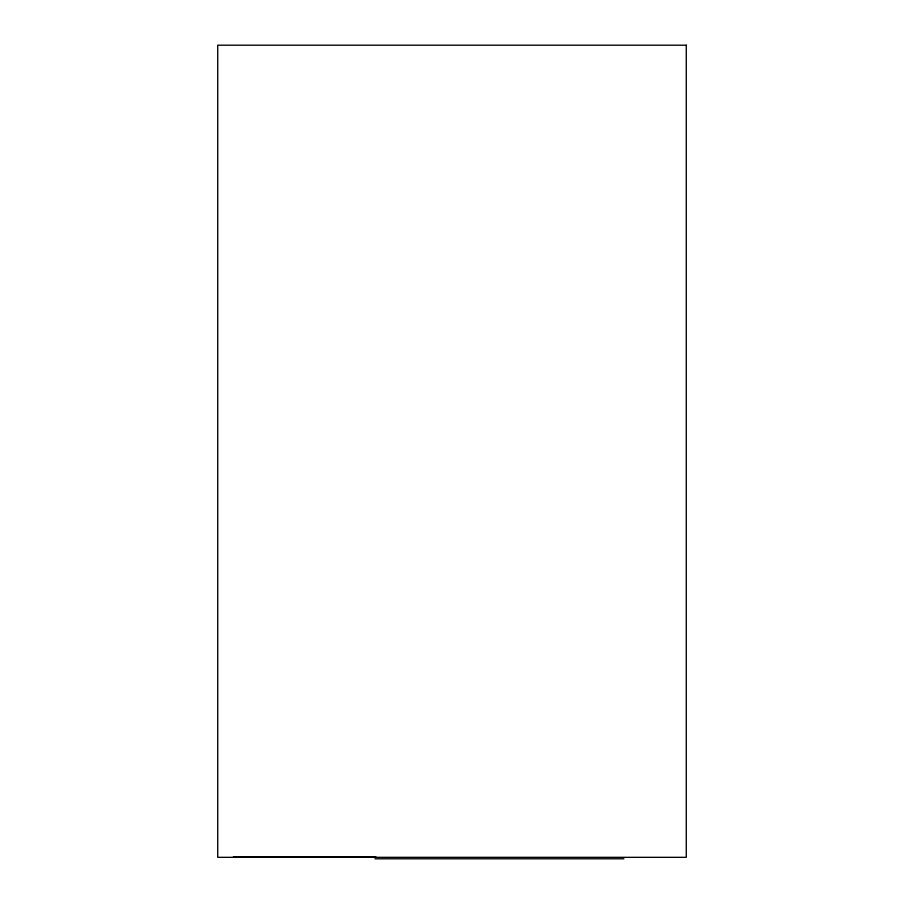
<?xml version="1.0" encoding="UTF-8"?>
<svg xmlns="http://www.w3.org/2000/svg" width="904" height="904" viewBox="0 0 904 904"><rect width="100%" height="100%" fill="white"/><g stroke="black" fill="none" stroke-linecap="round" stroke-linejoin="round"><path stroke-width="1.36" d="M233.345 856.935L375.94 856.935M374.945 858.8L623.884 858.8M686.272 45.2L217.728 45.2L217.728 857.331L686.272 857.331L686.272 45.2"/></g></svg>
